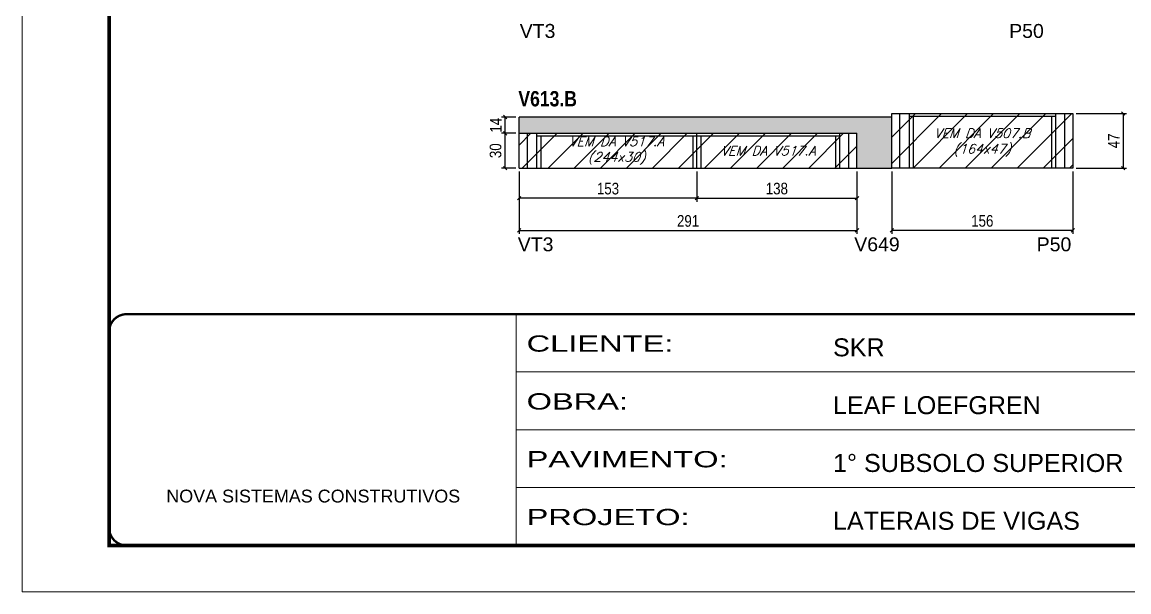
# Model space of a CAD drawing. Extents: x 3309 to 9590, y -2522 to 14608.
# Drawn here: x 8078 to 9031, y 12409 to 12900 of the extents above; entities that cross this region are included whole.
import ezdxf

# ---------------------------------------------------------------- set-up
doc = ezdxf.new("R2010")
doc.units = 0
doc.linetypes.add('CONTINUO', pattern=[0])
doc.linetypes.add('DASHED', pattern=[0.75, 0.5, -0.25])
for name, color, linetype in [('5', 5, 'Continuous'), ('COTA', 241, 'Continuous'), ('NOMENCLATURA', 7, 'Continuous'), ('Painéis', 200, 'Continuous'), ('SARR_2.2x7', 40, 'Continuous'), ('SARR_3.5x7', 81, 'Continuous'), ('texto', 7, 'Continuous')]:
    doc.layers.add(name, color=color, linetype=linetype)
for name, color, linetype, lineweight in [('Folhas', 255, 'Continuous', 9), ('Hachura', 251, 'Continuous', 9), ('SARRAFO DE PRESSAO', 251, 'DASHED', 9)]:
    doc.layers.add(name, color=color, linetype=linetype, lineweight=lineweight)
doc.styles.add('ARIAL', font='arial.ttf')
doc.styles.add('COTA TECNICA', font='techl___.ttf', dxfattribs={"height": 10})
doc.styles.add('Romans', font='romans.shx')
doc.styles.get("Standard").update_dxf_attribs({"font": 'arial.ttf'})
doc.styles.add('TECNICA', font='techb___.ttf', dxfattribs={"height": 10})
doc.styles.add('Tecnologia', font='')
doc.styles.get('Tecnologia').set_extended_font_data('Forgotten Futurist')
doc.dimstyles.new('PAINEL', dxfattribs={"dimtxt": 10, "dimasz": 3, "dimexe": 3, "dimexo": 3, "dimgap": 3, "dimtad": 1, "dimdec": 1, "dimzin": 12, "dimdsep": 46, "dimtxsty": 'COTA TECNICA', "dimblk1": 'OBLIQUE', "dimblk2": 'OBLIQUE', "dimsah": 1, "dimcen": 0.9, "dimclrd": 4, "dimclre": 4, "dimclrt": 240, "dimadec": 1, "dimazin": 3, "dimtfac": 1, "dimtdec": 1, "dimtmove": 0, "dimatfit": 3, "dimfxl": 1, "dimtolj": 1, "dimtzin": 12, "dimarcsym": 0})

# ---------------------------------------------------------------- blocks, each defined once
blk = doc.blocks.new('9999999999')
at = {"color": 30, "linetype": 'CONTINUO'}
for p, q in [((98564.56, 34230.21), (98564.56, 34429.45)), ((98564.56, 34379.64), (99583.98, 34379.64)), ((98564.56, 34329.83), (99487.98, 34329.83)), ((98564.56, 34280.02), (99487.98, 34280.02))]:
    blk.add_line(p, q, dxfattribs=at)
at = {"color": 30, "linetype": 'CONTINUO', "const_width": 2}
blk.add_lwpolyline([(99583.98, 34230.21), (99583.98, 34414.45, 0.414214), (99568.98, 34429.45), (98228.98, 34429.45, 0.414214), (98213.98, 34414.45), (98213.98, 34245.21, 0.414214), (98228.98, 34230.21), (99583.98, 34230.21)], format="xyb", dxfattribs=at)
at = {"layer": 'Folhas'}
blk.add_lwpolyline([(98138.98, 34190.21), (99623.98, 34190.21), (99623.98, 35240.21), (98138.98, 35240.21)], close=True, dxfattribs=at)
at = {"layer": 'Folhas', "color": 30, "const_width": 3}
blk.add_lwpolyline([(98213.98, 34230.21), (99583.98, 34230.21), (99583.98, 35200.21), (98213.98, 35200.21)], close=True, dxfattribs=at)
at = {"color": 7, "linetype": 'Continuous', "ltscale": 5, "style": 'ARIAL'}
for s, height, p in [('SKR', 15.483, (98837.68, 34393.13)), ('LEAF LOEFGREN', 15.4829, (98837.68, 34343.32)), ('1° SUBSOLO SUPERIOR', 15.4829, (98837.68, 34293.51)), ('NOVA SISTEMAS CONSTRUTIVOS', 11.0592, (98263.19, 34267.21)), ('LATERAIS DE VIGAS', 15.4829, (98837.68, 34243.7))]:
    blk.add_text(s, height=height, dxfattribs=at).set_placement(p)
at = {"layer": 'Folhas', "color": 7, "style": 'Tecnologia', "width": 1.5}
for s, p in [('CLIENTE:', (98573.65, 34397.17)), ('OBRA:', (98573.65, 34347.31)), ('PAVIMENTO:', (98573.65, 34297.5)), ('PROJETO:', (98573.65, 34247.69))]:
    blk.add_text(s, height=14, dxfattribs=at).set_placement(p)
blk = doc.blocks.new('_Oblique')
at = {"color": 0, "linetype": 'ByBlock', "lineweight": -2}
blk.add_line((-0.5, -0.5), (0.5, 0.5), dxfattribs=at)
blk = doc.blocks.new('*D122')
at = {"layer": 'COTA', "color": 4, "linetype": 'ByBlock', "lineweight": -2, "transparency": 16777216}
for p, q in [((8659.17, 12771.37), (8659.17, 12745.45)), ((8797.17, 12771.37), (8797.17, 12745.45)), ((8659.17, 12748.45), (8797.17, 12748.45))]:
    blk.add_line(p, q, dxfattribs=at)
at = {"layer": 'Defpoints', "color": 0, "linetype": 'ByBlock', "transparency": 16777216}
for p in [(8659.17, 12774.37), (8797.17, 12774.37), (8797.17, 12748.45)]:
    blk.add_point(p, dxfattribs=at)
at = {"layer": 'COTA', "color": 4, "linetype": 'ByBlock', "lineweight": -2, "transparency": 16777216, "xscale": 3, "yscale": 3, "zscale": 3, "rotation": 180}
blk.add_blockref('_Oblique', (8659.17, 12748.45), dxfattribs=at)
at = {"layer": 'COTA', "color": 4, "linetype": 'ByBlock', "lineweight": -2, "transparency": 16777216, "xscale": 3, "yscale": 3, "zscale": 3}
blk.add_blockref('_Oblique', (8797.17, 12748.45), dxfattribs=at)
at = {"layer": 'COTA', "color": 240, "linetype": 'ByBlock', "transparency": 16777216, "insert": (8728.17, 12756.7), "char_height": 10, "attachment_point": 5, "style": 'COTA TECNICA'}
blk.add_mtext('\\A1;138', dxfattribs=at)
blk = doc.blocks.new('*D125')
at = {"layer": 'COTA', "color": 4, "linetype": 'ByBlock', "lineweight": -2, "transparency": 16777216}
for p, q in [((8506.17, 12771.37), (8506.17, 12717.74)), ((8797.17, 12771.37), (8797.17, 12717.74)), ((8506.17, 12720.74), (8797.17, 12720.74))]:
    blk.add_line(p, q, dxfattribs=at)
at = {"layer": 'Defpoints', "color": 0, "linetype": 'ByBlock', "transparency": 16777216}
for p in [(8506.17, 12774.37), (8797.17, 12774.37), (8797.17, 12720.74)]:
    blk.add_point(p, dxfattribs=at)
at = {"layer": 'COTA', "color": 4, "linetype": 'ByBlock', "lineweight": -2, "transparency": 16777216, "xscale": 3, "yscale": 3, "zscale": 3, "rotation": 180}
blk.add_blockref('_Oblique', (8506.17, 12720.74), dxfattribs=at)
at = {"layer": 'COTA', "color": 4, "linetype": 'ByBlock', "lineweight": -2, "transparency": 16777216, "xscale": 3, "yscale": 3, "zscale": 3}
blk.add_blockref('_Oblique', (8797.17, 12720.74), dxfattribs=at)
at = {"layer": 'COTA', "color": 240, "linetype": 'ByBlock', "transparency": 16777216, "insert": (8651.67, 12728.83), "char_height": 10, "attachment_point": 5, "style": 'COTA TECNICA'}
blk.add_mtext('\\A1;291', dxfattribs=at)
blk = doc.blocks.new('*D126')
at = {"layer": 'COTA', "color": 4, "lineweight": -2, "transparency": 16777216}
for p, q in [((8503.17, 12804.37), (8491.02, 12804.37)), ((8494.02, 12774.37), (8494.02, 12804.37)), ((8503.17, 12774.37), (8491.02, 12774.37))]:
    blk.add_line(p, q, dxfattribs=at)
at = {"layer": 'Defpoints', "color": 0, "transparency": 16777216}
for p in [(8494.02, 12804.37), (8506.17, 12804.37), (8506.17, 12774.37)]:
    blk.add_point(p, dxfattribs=at)
at = {"layer": 'COTA', "color": 4, "lineweight": -2, "transparency": 16777216, "xscale": 3, "yscale": 3, "zscale": 3}
for p, rotation in [((8494.02, 12804.37), 90), ((8494.02, 12774.37), 270)]:
    blk.add_blockref('_Oblique', p, dxfattribs=dict(at, rotation=rotation))
at = {"layer": 'COTA', "color": 240, "transparency": 16777216, "insert": (8485.8, 12789.37), "char_height": 10, "attachment_point": 5, "rotation": 90, "style": 'COTA TECNICA'}
blk.add_mtext('\\A1;30', dxfattribs=at)
blk = doc.blocks.new('*D123')
at = {"layer": 'COTA', "color": 4, "lineweight": -2, "transparency": 16777216}
for p, q in [((8506.17, 12771.37), (8506.17, 12745.45)), ((8659.17, 12771.37), (8659.17, 12745.45)), ((8659.17, 12748.45), (8506.17, 12748.45))]:
    blk.add_line(p, q, dxfattribs=at)
at = {"layer": 'Defpoints', "color": 0, "transparency": 16777216}
for p in [(8506.17, 12774.37, 0), (8659.17, 12774.37, 0), (8506.17, 12748.45)]:
    blk.add_point(p, dxfattribs=at)
at = {"layer": 'COTA', "color": 4, "lineweight": -2, "transparency": 16777216, "xscale": 3, "yscale": 3, "zscale": 3, "rotation": 180}
blk.add_blockref('_Oblique', (8506.17, 12748.45), dxfattribs=at)
at = {"layer": 'COTA', "color": 4, "lineweight": -2, "transparency": 16777216, "xscale": 3, "yscale": 3, "zscale": 3}
blk.add_blockref('_Oblique', (8659.17, 12748.45), dxfattribs=at)
at = {"layer": 'COTA', "color": 240, "transparency": 16777216, "insert": (8582.67, 12756.67), "char_height": 10, "attachment_point": 5, "style": 'COTA TECNICA'}
blk.add_mtext('\\A1;153', dxfattribs=at)
blk = doc.blocks.new('*D127')
at = {"layer": 'COTA', "color": 4, "lineweight": -2, "transparency": 16777216}
for p, q in [((8503.17, 12818.37), (8491.02, 12818.37)), ((8494.02, 12804.37), (8494.02, 12818.37)), ((8503.17, 12804.37), (8491.02, 12804.37))]:
    blk.add_line(p, q, dxfattribs=at)
at = {"layer": 'Defpoints', "color": 0, "transparency": 16777216}
for p in [(8494.02, 12818.37), (8506.17, 12818.37, 0), (8506.17, 12804.37, 0)]:
    blk.add_point(p, dxfattribs=at)
at = {"layer": 'COTA', "color": 4, "lineweight": -2, "transparency": 16777216, "xscale": 3, "yscale": 3, "zscale": 3}
for p, rotation in [((8494.02, 12818.37), 90), ((8494.02, 12804.37), 270)]:
    blk.add_blockref('_Oblique', p, dxfattribs=dict(at, rotation=rotation))
at = {"layer": 'COTA', "color": 240, "transparency": 16777216, "insert": (8485.95, 12811.37), "char_height": 10, "attachment_point": 5, "rotation": 90, "style": 'COTA TECNICA'}
blk.add_mtext('\\A1;14', dxfattribs=at)
blk = doc.blocks.new('*D124')
at = {"layer": 'COTA', "color": 4, "lineweight": -2, "transparency": 16777216}
for p, q in [((8986.17, 12821.37), (9029.54, 12821.37)), ((9026.54, 12821.37), (9026.54, 12774.37)), ((8986.17, 12774.37), (9029.54, 12774.37))]:
    blk.add_line(p, q, dxfattribs=at)
at = {"layer": 'Defpoints', "color": 0, "transparency": 16777216}
for p in [(8983.17, 12821.37, 0), (8983.17, 12774.37, 0), (9026.54, 12774.37)]:
    blk.add_point(p, dxfattribs=at)
at = {"layer": 'COTA', "color": 4, "lineweight": -2, "transparency": 16777216, "xscale": 3, "yscale": 3, "zscale": 3}
for p, rotation in [((9026.54, 12821.37), 90), ((9026.54, 12774.37), 270)]:
    blk.add_blockref('_Oblique', p, dxfattribs=dict(at, rotation=rotation))
at = {"layer": 'COTA', "color": 240, "transparency": 16777216, "insert": (9018.47, 12797.87), "char_height": 10, "attachment_point": 5, "rotation": 90, "style": 'COTA TECNICA'}
blk.add_mtext('\\A1;47', dxfattribs=at)
blk = doc.blocks.new('*D128')
at = {"layer": 'COTA', "color": 4, "lineweight": -2, "transparency": 16777216}
for p, q in [((8827.17, 12771.37), (8827.17, 12717.74)), ((8983.17, 12771.37), (8983.17, 12717.74)), ((8983.17, 12720.74), (8827.17, 12720.74))]:
    blk.add_line(p, q, dxfattribs=at)
at = {"layer": 'Defpoints', "color": 0, "transparency": 16777216}
for p in [(8827.17, 12774.37, 0), (8983.17, 12774.37, 0), (8827.17, 12720.74)]:
    blk.add_point(p, dxfattribs=at)
at = {"layer": 'COTA', "color": 4, "lineweight": -2, "transparency": 16777216, "xscale": 3, "yscale": 3, "zscale": 3, "rotation": 180}
blk.add_blockref('_Oblique', (8827.17, 12720.74), dxfattribs=at)
at = {"layer": 'COTA', "color": 4, "lineweight": -2, "transparency": 16777216, "xscale": 3, "yscale": 3, "zscale": 3}
blk.add_blockref('_Oblique', (8983.17, 12720.74), dxfattribs=at)
at = {"layer": 'COTA', "color": 240, "transparency": 16777216, "insert": (8905.17, 12728.85), "char_height": 10, "attachment_point": 5, "style": 'COTA TECNICA'}
blk.add_mtext('\\A1;156', dxfattribs=at)

msp = doc.modelspace()

# ---------------------------------------------------------------- hatches: boundary and pattern name
at = {"layer": 'COTA'}
h = msp.add_hatch(dxfattribs=at)
h.set_pattern_fill('AR-CONC', color=256, scale=0.03)
h.set_pattern_definition([(50, (0, -298.2414), (5.4655401, -0.4781726), [0.5715, -6.2865]), (355, (0, -298.2414), (-1.0573026, 5.7317054), [0.4572, -5.0292175]), (100.451445, (0.4555, -298.281), (4.4082374, 5.2535326), [0.4857003, -5.3427073]), (46.1842, (0, -296.7174), (8.1323712, -1.2612698), [0.85725, -9.42975]), (96.63556, (0.678, -296.8225), (7.122124, 7.4227837), [0.7285507, -8.0140682]), (351.18415, (0, -296.717), (7.122124, 7.4227837), [0.685799, -7.543792]), (21, (0.762, -297.0984), (4.5484317, -3.067956), [0.5715, -6.2865]), (326, (0.762, -297.0984), (1.8540609, 5.525639), [0.4572, -5.0292]), (71.451445, (1.141, -297.354), (6.4024926, 2.457683), [0.4857003, -5.3426981]), (37.5, (0, -298.2414), (0.0926581, 2.53665117), [0, -4.96824, 0, -5.1054, 0, -5.04825]), (7.5, (0, -298.2414), (2.00458988, 3.00541724), [0, -2.91084, 0, -4.85394, 0, -1.92405]), (327.5, (-1.6993, -298.2414), (4.06771786, -0.17186232), [0, -1.905, 0, -5.9436, 0, -7.8867]), (317.5, (-2.4613, -298.2414), (4.44387544, 0.7627947), [0, -2.4765, 0, -3.94716, 0, -5.6007])])
h.paths.add_polyline_path([(8827.17, 12818.37), (8506.17, 12818.37), (8506.17, 12804.37), (8797.17, 12804.37), (8797.17, 12774.37), (8827.17, 12774.37)])
at = {"layer": 'Hachura'}
h = msp.add_hatch(dxfattribs=at)
h.set_pattern_fill('ANSI31', color=256, scale=5)
h.paths.add_polyline_path([(8647.17, 13141.36), (8647.17, 13185.36), (8506.17, 13185.36), (8506.17, 13141.36)])
h.paths.add_polyline_path([(8799.17, 13141.36), (8799.17, 13171.36), (8677.17, 13171.36), (8677.17, 13141.36)])
h.paths.add_polyline_path([(8968.17, 13141.36), (8968.17, 13171.36), (8799.17, 13171.36), (8799.17, 13141.36)])
h.paths.add_polyline_path([(8827.17, 12821.37), (8827.17, 12774.37), (8983.17, 12774.37), (8983.17, 12821.37)])
h.paths.add_polyline_path([(8659.17, 12804.37), (8659.17, 12774.37), (8797.17, 12774.37), (8797.17, 12804.37)])
h.paths.add_polyline_path([(8659.17, 12774.37), (8659.17, 12804.37), (8506.17, 12804.37), (8506.17, 12774.37)])

# ---------------------------------------------------------------- linework, layer by layer
at = {"layer": 'COTA'}
for p, q in [((8827.17, 12818.37, 0), (8506.17, 12818.37, 0)), ((8506.17, 12804.37, 0), (8506.17, 12818.37, 0)), ((8797.17, 12774.37, 0), (8827.17, 12774.37, 0))]:
    msp.add_line(p, q, dxfattribs=at)
at = {"layer": 'Painéis', "linetype": 'ByBlock'}
for p, q in [((8827.17, 12774.37, 0), (8827.17, 12821.37, 0)), ((8827.17, 12821.37, 0), (8983.17, 12821.37, 0)), ((8983.17, 12821.37, 0), (8983.17, 12774.37, 0)), ((8506.17, 12804.37, 0), (8797.17, 12804.37, 0)), ((8506.17, 12774.37, 0), (8506.17, 12804.37, 0)), ((8659.17, 12774.37, 0), (8659.17, 12804.37, 0)), ((8797.17, 12774.37, 0), (8797.17, 12804.37, 0)), ((8506.17, 12774.37, 0), (8797.17, 12774.37, 0)), ((8983.17, 12774.37, 0), (8827.17, 12774.37, 0))]:
    msp.add_line(p, q, dxfattribs=at)
at = {"layer": 'SARR_2.2x7', "linetype": 'Continuous'}
for p, q in [((8834.17, 12774.37, 0), (8834.17, 12821.37, 0)), ((8842.17, 12819.17, 0), (8968.17, 12819.17, 0)), ((8976.17, 12774.37, 0), (8976.17, 12821.37, 0)), ((8513.17, 12774.37, 0), (8513.17, 12804.37, 0)), ((8521.17, 12802.17, 0), (8659.17, 12802.17, 0)), ((8659.17, 12802.17, 0), (8782.17, 12802.17, 0)), ((8790.17, 12774.37, 0), (8790.17, 12804.37, 0))]:
    msp.add_line(p, q, dxfattribs=at)
at = {"layer": 'SARR_3.5x7'}
for p, q in [((8842.17, 12821.37, 0), (8842.17, 12774.37, 0)), ((8845.67, 12819.17, 0), (8845.67, 12774.37, 0)), ((8964.67, 12819.17, 0), (8964.67, 12774.37, 0)), ((8968.17, 12821.37, 0), (8968.17, 12774.37, 0)), ((8521.17, 12804.37, 0), (8521.17, 12774.37, 0)), ((8524.67, 12802.17, 0), (8524.67, 12774.37, 0)), ((8655.67, 12802.17, 0), (8655.67, 12774.37, 0)), ((8662.67, 12802.17, 0), (8662.67, 12774.37, 0)), ((8778.67, 12802.17, 0), (8778.67, 12774.37, 0)), ((8782.17, 12804.37, 0), (8782.17, 12774.37, 0))]:
    msp.add_line(p, q, dxfattribs=at)

# ---------------------------------------------------------------- block references
at = {"layer": 'SARRAFO DE PRESSAO', "color": 6, "linetype": 'ByBlock'}
msp.add_blockref('9999999999', (-90061.11, -21780.92), dxfattribs=at)

# ---------------------------------------------------------------- texts
at = {"layer": '5', "linetype": 'Continuous'}
for s, rotation, p in [('VT3', 0.00004, (8506.62, 12886.56)), ('P50', 0.00004, (8928.35, 12886.56)), ('VT3', 359.99996, (8504.93, 12702.73, 0)), ('V649', 359.99996, (8794.86, 12702.73, 0)), ('P50', 359.99996, (8952.07, 12702.73, 0))]:
    msp.add_text(s, height=12, rotation=rotation, dxfattribs=at).set_placement(p)
at = {"layer": 'NOMENCLATURA', "style": 'TECNICA'}
msp.add_text('V613.B', height=13.2, dxfattribs=at).set_placement((8505.45, 12827.56, 0))
at = {"layer": 'texto', "color": 2, "char_height": 8, "attachment_point": 5, "style": 'Romans'}
for s, insert in [('{\\Q19;\\C256;VEM DA V507.B^J(164x47)}', (8905.17, 12796.37, 0)), ('{\\Q19;\\C256;VEM DA V517.A\\P(244x30)}', (8590.17, 12789.37, 0)), ('{\\Q19;\\C256;VEM DA V517.A}', (8720.67, 12789.37, 0))]:
    msp.add_mtext(s, dxfattribs=dict(at, insert=insert))

# ---------------------------------------------------------------- dimensions: what is measured, and where the dimension line sits
at = {"layer": 'COTA'}
dim = msp.add_linear_dim(base=(8494.02, 12818.37), p1=(8506.17, 12804.37, 0), p2=(8506.17, 12818.37, 0), angle=90, dimstyle='PAINEL', dxfattribs=at)
dim.commit()
dim.dimension.update_dxf_attribs({"geometry": '*D127', "text_midpoint": (8494.02, 12811.37), "dimtype": 160})
for base, p1, p2, angle, picture, middle in [((9026.54, 12774.37), (8983.17, 12821.37, 0), (8983.17, 12774.37, 0), 90, '*D124', (9018.47, 12797.87)), ((8494.02, 12804.37, 0), (8506.17, 12774.37, 0), (8506.17, 12804.37, 0), 90, '*D126', (8485.8, 12789.37, 0)), ((8506.17, 12748.45), (8659.17, 12774.37, 0), (8506.17, 12774.37, 0), 180, '*D123', (8582.67, 12756.67)), ((8827.17, 12720.74), (8983.17, 12774.37, 0), (8827.17, 12774.37, 0), 180, '*D128', (8905.17, 12728.85))]:
    dim = msp.add_linear_dim(base=base, p1=p1, p2=p2, angle=angle, dimstyle='PAINEL', dxfattribs=at)
    dim.commit()
    dim.dimension.update_dxf_attribs({"geometry": picture, "text_midpoint": middle})
at = {"layer": 'COTA', "linetype": 'ByBlock'}
dim = msp.add_linear_dim(base=(8797.17, 12720.74, 0), p1=(8506.17, 12774.37, 0), p2=(8797.17, 12774.37, 0), angle=0, dimstyle='PAINEL', dxfattribs=at)
dim.commit()
dim.dimension.update_dxf_attribs({"geometry": '*D125', "text_midpoint": (8651.67, 12728.83, 0)})
dim = msp.add_linear_dim(base=(8797.17, 12748.45, 0), p1=(8659.17, 12774.37, 0), p2=(8797.17, 12774.37, 0), angle=0, dimstyle='PAINEL', override={"dimtmove": 1}, dxfattribs=at)
dim.commit()
dim.dimension.update_dxf_attribs({"geometry": '*D122', "text_midpoint": (8728.17, 12756.7, 0)})

doc.saveas('drawing.dxf')
